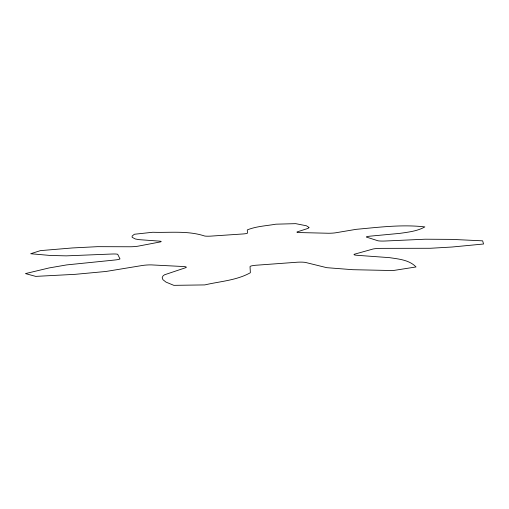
<?xml version="1.0" encoding="UTF-8"?>
<svg xmlns="http://www.w3.org/2000/svg" width="509" height="509" viewBox="0 0 509 509"><rect width="100%" height="100%" fill="white"/><g stroke="black" fill="none" stroke-linecap="round" stroke-linejoin="round"><path stroke-width="0.76" d="M308.957 227.415L308.193 228.344L297.281 231.875A6.382 0.681 -2.3 0 0 301.004 232.6L326.555 233.205A6.515 0.706 -2.2 0 0 335.768 232.772L356.154 229.336C378.957 227.268 402.002 224.272 424.869 226.906C417.285 231.194 408.358 232.123 399.87 233.364L369.979 236.17A6.929 0.783 -1.9 0 0 367.18 237.321L377.226 240.541A7.19 0.84 -1.8 0 0 385.396 241.005L425.174 239.211L451.757 239.376L482.64 240.84L483.55 244.008L451.979 247.024L430.372 248.271L381.546 248.36A7.73 0.973 -1.7 0 0 372.022 249.302L355.657 253.876A7.972 1.043 -1.8 0 0 357 255.295L389.43 257.643C398.636 259.036 409.274 259.876 416.038 266.958L393.094 270.553L352.756 269.7L326.746 267.677L305.858 262.529A8.29 1.145 -2.3 0 0 294.953 262.389L258.203 265.081A8.348 1.164 -2.6 0 0 250.027 266.633L250.371 272.729C236.602 280.446 219.952 281.35 204.796 284.913L173.83 285.345L165.979 282.101L162.912 279.676L162.193 277.628L162.969 275.999L164.432 274.822L185.467 267.772A8.227 1.126 -3.3 0 0 181.98 266.455L153.273 264.998A8.061 1.069 -3.5 0 0 142.011 265.539L105.999 271.462L75.294 274.319L35.732 276.387L25.45 273.6L49.106 267.938L66.685 264.903L114.251 260.074A7.571 0.935 -3.7 0 0 119.825 258.585L117.859 254.608A7.304 0.865 -3.7 0 0 111.586 254.036L66.259 255.862L50.238 255.461L30.674 253.737L40.44 250.625L72.469 247.947L97.531 246.668L129.954 246.77A6.789 0.757 -3.5 0 0 139.269 245.942L158.897 242.201A6.585 0.719 -3.3 0 0 159.661 241.145L139.014 239.644L135.337 238.982L132.155 237.334L132.13 236.087L134.344 234.261L152.789 232.257C170.012 232.848 187.885 230.469 204.554 235.991A6.331 0.668 -2.9 0 0 212.622 235.998L241.177 234.083A6.286 0.662 -2.7 0 0 247.45 233.116L247.291 229.909C256.307 226.244 266.353 225.869 275.859 224.183L295.697 223.655L306.437 225.786L308.957 227.415"/></g></svg>
